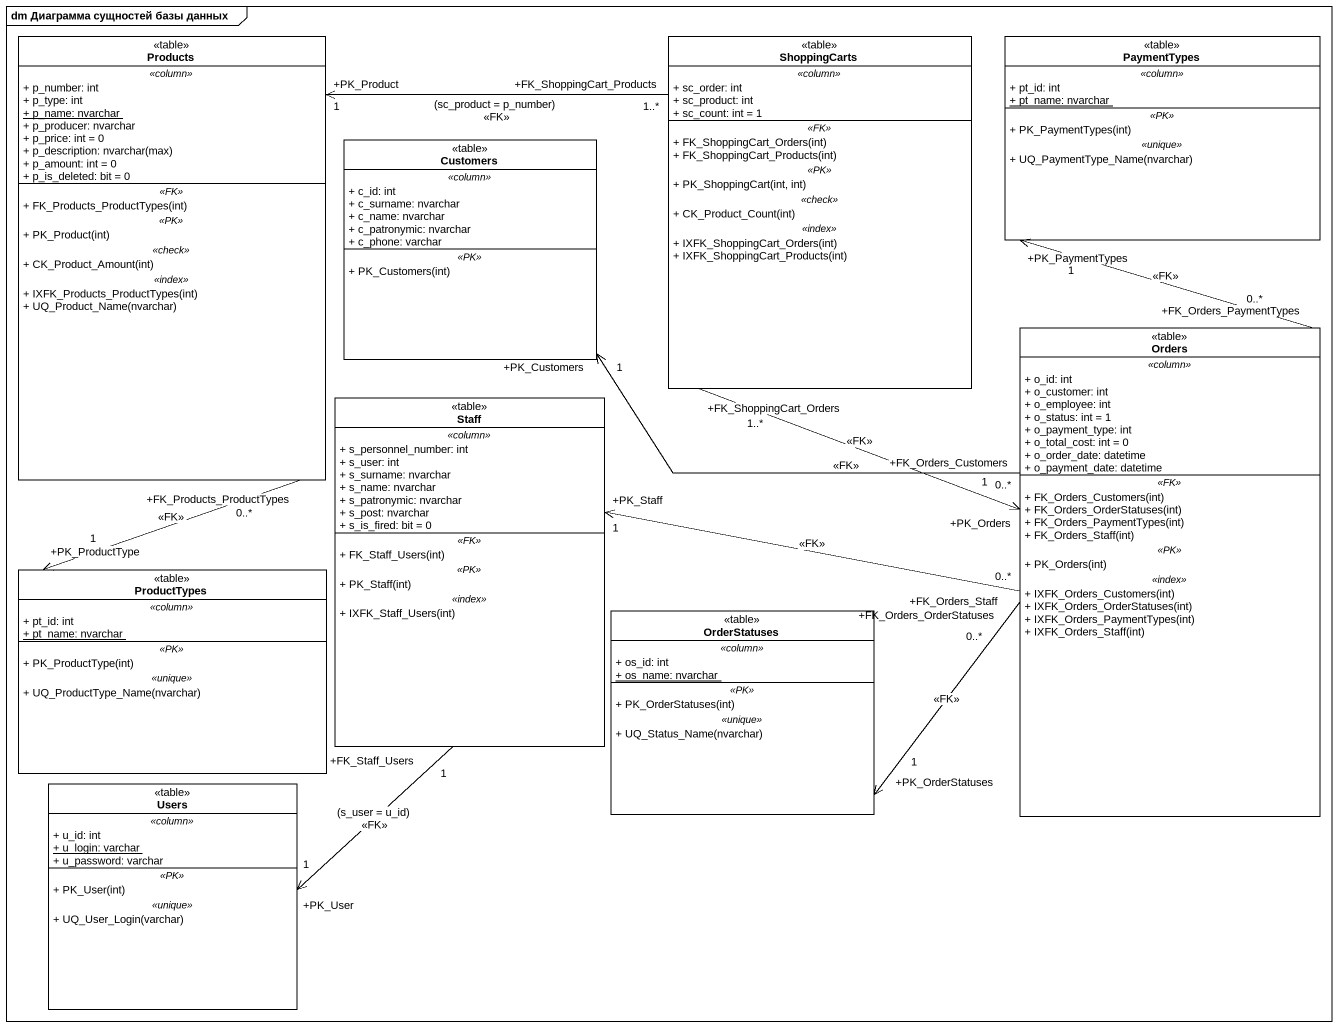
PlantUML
@startuml
mainframe dm Диаграмма сущностей базы данных
hide circle
hide empty members
skinparam classAttributeIconSize 0
class Products <<table>> {
  .. <<column>> ..
  + p_number: int
  + p_type: int
  {static} + p_name: nvarchar
  + p_producer: nvarchar
  + p_price: int = 0
  {field} + p_description: nvarchar(max)
  + p_amount: int = 0
  + p_is_deleted: bit = 0
  .. <<FK>> ..
  + FK_Products_ProductTypes(int)
  .. <<PK>> ..
  + PK_Product(int)
  .. <<check>> ..
  + CK_Product_Amount(int)
  .. <<index>> ..
  + IXFK_Products_ProductTypes(int)
  + UQ_Product_Name(nvarchar)
}
class ShoppingCarts <<table>> {
  .. <<column>> ..
  + sc_order: int
  + sc_product: int
  + sc_count: int = 1
  .. <<FK>> ..
  + FK_ShoppingCart_Orders(int)
  + FK_ShoppingCart_Products(int)
  .. <<PK>> ..
  + PK_ShoppingCart(int, int)
  .. <<check>> ..
  + CK_Product_Count(int)
  .. <<index>> ..
  + IXFK_ShoppingCart_Orders(int)
  + IXFK_ShoppingCart_Products(int)
}
class PaymentTypes <<table>> {
  .. <<column>> ..
  + pt_id: int
  {static} + pt_name: nvarchar
  .. <<PK>> ..
  + PK_PaymentTypes(int)
  .. <<unique>> ..
  + UQ_PaymentType_Name(nvarchar)
}
class Customers <<table>> {
  .. <<column>> ..
  + c_id: int
  + c_surname: nvarchar
  + c_name: nvarchar
  + c_patronymic: nvarchar
  + c_phone: varchar
  .. <<PK>> ..
  + PK_Customers(int)
}
class Orders <<table>> {
  .. <<column>> ..
  + o_id: int
  + o_customer: int
  + o_employee: int
  + o_status: int = 1
  + o_payment_type: int
  + o_total_cost: int = 0
  + o_order_date: datetime
  + o_payment_date: datetime
  .. <<FK>> ..
  + FK_Orders_Customers(int)
  + FK_Orders_OrderStatuses(int)
  + FK_Orders_PaymentTypes(int)
  + FK_Orders_Staff(int)
  .. <<PK>> ..
  + PK_Orders(int)
  .. <<index>> ..
  + IXFK_Orders_Customers(int)
  + IXFK_Orders_OrderStatuses(int)
  + IXFK_Orders_PaymentTypes(int)
  + IXFK_Orders_Staff(int)
}
class Staff <<table>> {
  .. <<column>> ..
  + s_personnel_number: int
  + s_user: int
  + s_surname: nvarchar
  + s_name: nvarchar
  + s_patronymic: nvarchar
  + s_post: nvarchar
  + s_is_fired: bit = 0
  .. <<FK>> ..
  + FK_Staff_Users(int)
  .. <<PK>> ..
  + PK_Staff(int)
  .. <<index>> ..
  + IXFK_Staff_Users(int)
}
class ProductTypes <<table>> {
  .. <<column>> ..
  + pt_id: int
  {static} + pt_name: nvarchar
  .. <<PK>> ..
  + PK_ProductType(int)
  .. <<unique>> ..
  + UQ_ProductType_Name(nvarchar)
}
class OrderStatuses <<table>> {
  .. <<column>> ..
  + os_id: int
  {static} + os_name: nvarchar
  .. <<PK>> ..
  + PK_OrderStatuses(int)
  .. <<unique>> ..
  + UQ_Status_Name(nvarchar)
}
class Users <<table>> {
  .. <<column>> ..
  + u_id: int
  {static} + u_login: varchar
  + u_password: varchar
  .. <<PK>> ..
  + PK_User(int)
  .. <<unique>> ..
  + UQ_User_Login(varchar)
}
Products "+FK_Products_ProductTypes\n0..*" --> "+PK_ProductType\n1" ProductTypes : <<FK>>
ShoppingCarts "+FK_ShoppingCart_Products\n1..*" -left-> "+PK_Product\n1" Products : (sc_product = p_number)\n<<FK>>
ShoppingCarts "+FK_ShoppingCart_Orders\n1..*" --> "+PK_Orders\n1" Orders : <<FK>>
Orders "+FK_Orders_PaymentTypes\n0..*" -up-> "+PK_PaymentTypes\n1" PaymentTypes : <<FK>>
Orders "+FK_Orders_Customers\n0..*" -left-> "+PK_Customers\n1" Customers : <<FK>>
Orders "+FK_Orders_Staff\n0..*" -left-> "+PK_Staff\n1" Staff : <<FK>>
Orders "+FK_Orders_OrderStatuses\n0..*" -left-> "+PK_OrderStatuses\n1" OrderStatuses : <<FK>>
Staff "+FK_Staff_Users\n1" --> "+PK_User\n1" Users : (s_user = u_id)\n<<FK>>
@enduml
